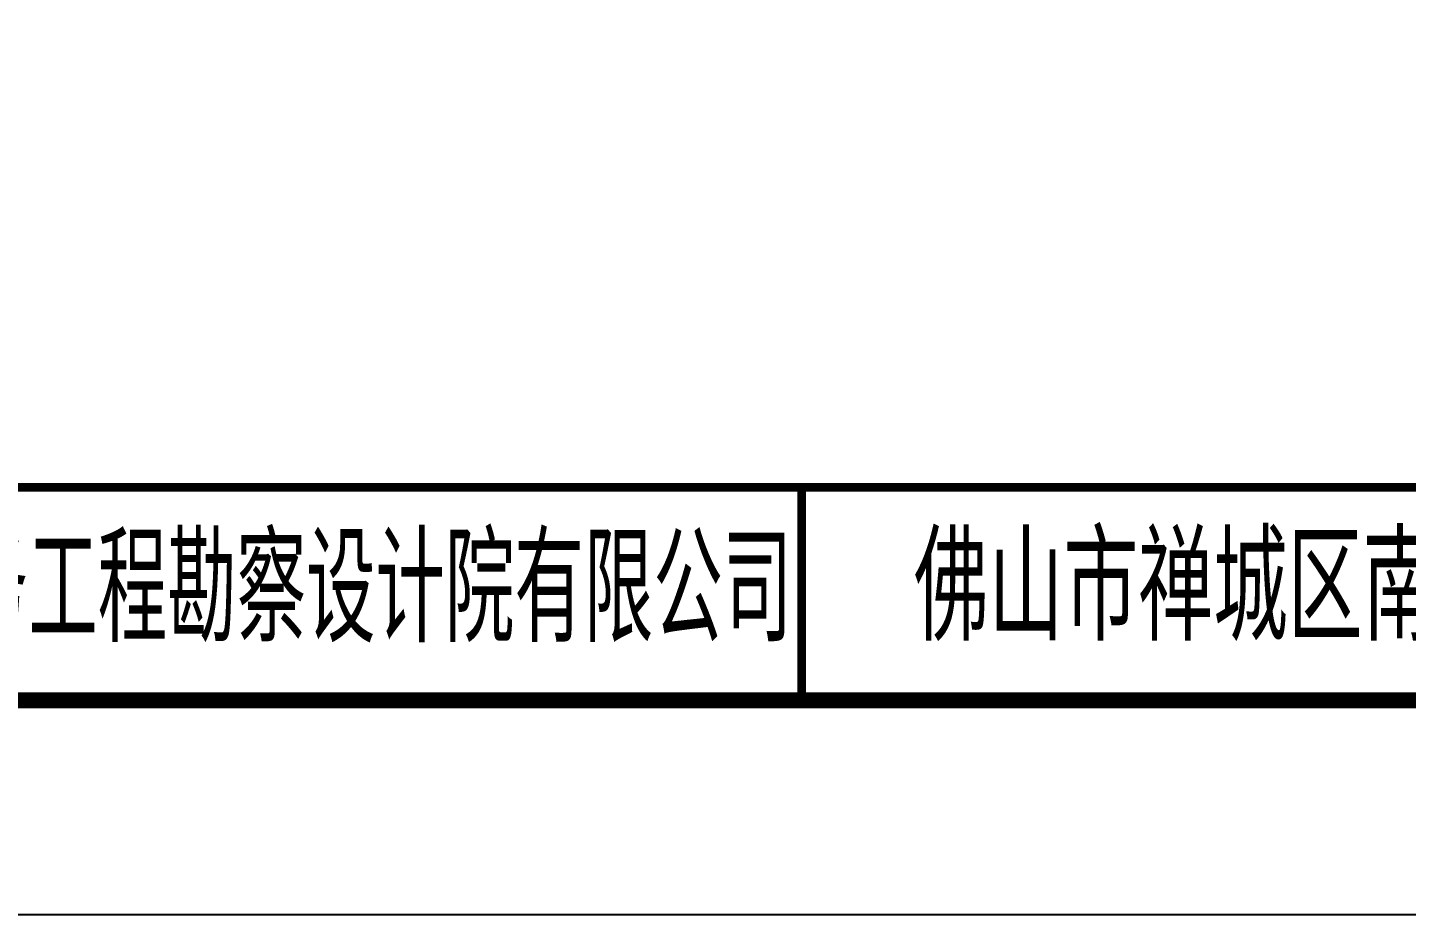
# Model space of a CAD drawing. Extents: x 941299 to 942979, y 2579300 to 2579597.
# Drawn here: x 942197.5 to 942262, y 2579299.9 to 2579341.4 of the extents above; entities that cross this region are included whole.
import ezdxf
from ezdxf.enums import TextEntityAlignment as Align

# ---------------------------------------------------------------- set-up
doc = ezdxf.new("R2010")
doc.units = 0
doc.layers.get('0').update_dxf_attribs({"linetype": 'CONTINUOUS'})
doc.layers.add('图框', color=7, linetype='CONTINUOUS')
doc.styles.get("Standard").update_dxf_attribs({"font": 'simplex1.shx', "width": 0.7, "bigfont": 'hztxt.shx'})

msp = doc.modelspace()

# ---------------------------------------------------------------- linework, layer by layer
for points in [[(942558.7253283296, 2579299.850131973), (942558.7253283296, 2579596.850131973), (942138.7253283296, 2579596.850131973), (942138.7253283296, 2579299.850131973)], [(942558.7253286148, 2579299.850131745), (942558.7253286148, 2579596.850131745), (942138.7253286148, 2579596.850131745), (942138.7253286148, 2579299.850131745)]]:
    msp.add_lwpolyline(points, close=True)
at = {"layer": '图框'}
for points, const_width in [([(942548.7253289189, 2579586.850132765), (942168.7253289191, 2579586.850132491), (942168.7253291187, 2579309.850132491), (942548.7253291182, 2579309.850132765), (942548.7253289187, 2579586.850132764)], 0.7), ([(942168.7253291114, 2579319.850132491), (942548.7253291112, 2579319.850132765)], 0.4), ([(942233.7253291114, 2579319.850132538), (942233.7253291187, 2579309.850132534)], 0.4)]:
    msp.add_lwpolyline(points, dxfattribs=dict(at, const_width=const_width))

# ---------------------------------------------------------------- texts
for s, width, p in [('中交第四航务工程勘察设计院有限公司', 0.65, (942205.6561693759, 2579315.098575194)), ('佛山市禅城区南庄二桥北延线道路工程', 0.7, (942268.7253291149, 2579315.164833713))]:
    msp.add_text(s, height=5, dxfattribs=dict(at, width=width)).set_placement(p, align=Align.MIDDLE_CENTER)

doc.saveas('drawing.dxf')
